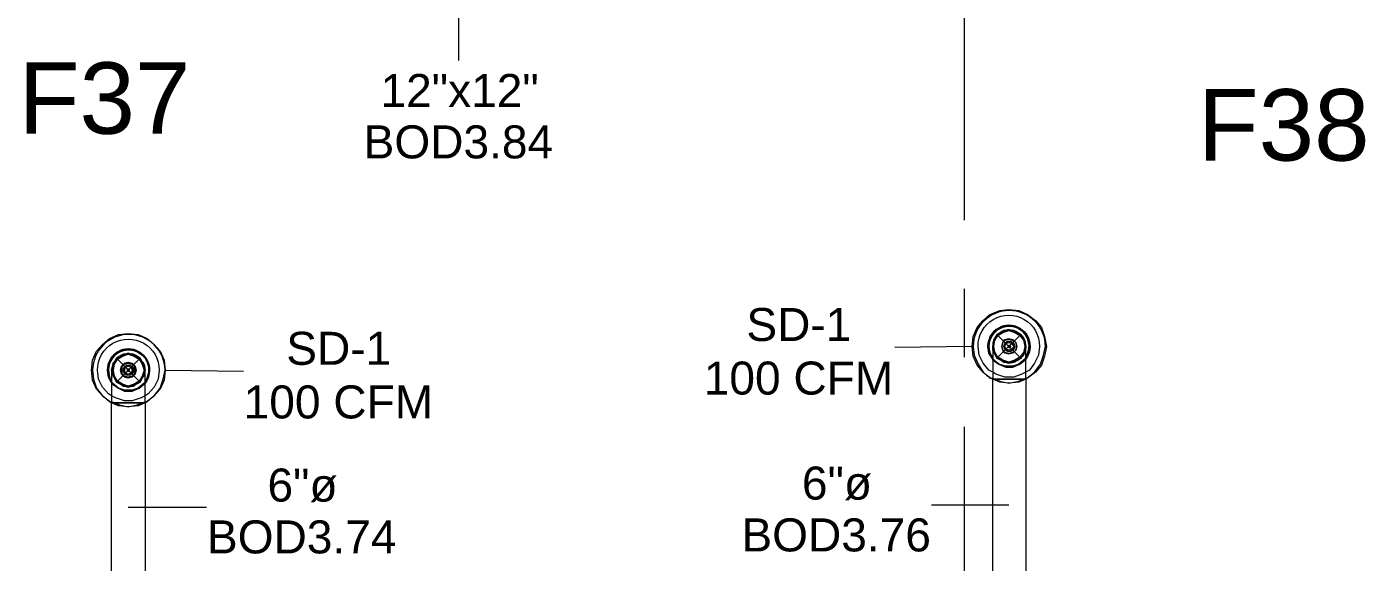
# Model space of a CAD drawing. Header units: metres. Extents: x 39 to 278, y -7 to 151.
# Drawn here: x 81.72 to 87.91, y 12.95 to 15.42 of the extents above; entities that cross this region are included whole.
import ezdxf

# ---------------------------------------------------------------- set-up
doc = ezdxf.new("R2010")
doc.units = ezdxf.units.M
doc.layers.add('HVAC - Ductos', color=5, linetype='Continuous', lineweight=50)
doc.layers.add('PDF_Geometry', color=7, linetype='Continuous', true_color=0xaaaaaa)
doc.layers.add('PDF_Text', color=7, linetype='Continuous')
doc.styles.add('PDF Arial-BoldMT-Identity-H', font='arial.ttf')
doc.styles.add('PDF Helvetica', font='')
doc.styles.get('PDF Helvetica').set_extended_font_data('Helvetica')

msp = doc.modelspace()

# ---------------------------------------------------------------- linework, layer by layer
at = {"layer": 'HVAC - Ductos', "lineweight": 0}
for points in [[(83.7158, 15.6556), (83.7158, 15.266)], [(86.1862, 12.4793), (86.1862, 13.7947), (86.1725, 13.7993), (86.1404, 13.8268), (86.1129, 13.8589), (86.0945, 13.9002), (86.0899, 13.946), (86.0945, 13.9918), (86.1129, 14.0331), (86.1404, 14.0652), (86.1725, 14.0926), (86.2183, 14.111), (86.2596, 14.1156), (86.3054, 14.111), (86.3466, 14.0926), (86.3833, 14.0652), (86.4108, 14.0331), (86.4246, 13.9918), (86.4337, 13.946), (86.4246, 13.9002), (86.4108, 13.8589), (86.3833, 13.8268), (86.3466, 13.7993), (86.3375, 13.7947), (86.3375, 12.4793)], [(82.1116, 12.5023), (82.1116, 13.6847), (82.1024, 13.6893), (82.0703, 13.7168), (82.0428, 13.7489), (82.0245, 13.7902), (82.02, 13.836), (82.0245, 13.8819), (82.0428, 13.9231), (82.0703, 13.9552), (82.1024, 13.9827), (82.1437, 14.001), (82.1895, 14.0056), (82.2354, 14.001), (82.2766, 13.9827), (82.3087, 13.9552), (82.3362, 13.9231), (82.3545, 13.8819), (82.3591, 13.836), (82.3545, 13.7902), (82.3362, 13.7489), (82.3087, 13.7168), (82.2766, 13.6893), (82.2674, 13.6847), (82.2674, 12.5023)], [(86.2045, 14.001), (86.1908, 13.9781), (86.1908, 13.9735), (86.1862, 13.946), (86.1908, 13.9643), (86.1953, 13.9827), (86.2091, 13.9964), (86.2229, 14.0102), (86.2412, 14.0148), (86.2596, 14.0193), (86.2779, 14.0148), (86.2962, 14.0102), (86.3145, 13.9964), (86.3237, 13.9827), (86.3329, 13.9643), (86.3329, 13.946), (86.3329, 13.9277), (86.3237, 13.9093), (86.3145, 13.8956), (86.2962, 13.8819), (86.2779, 13.8727), (86.2596, 13.8727), (86.2412, 13.8727), (86.2229, 13.8819), (86.2412, 13.8727), (86.2596, 13.8681), (86.2825, 13.8727), (86.3008, 13.8819), (86.3145, 13.891), (86.3329, 13.9185), (86.3145, 13.891), (86.2916, 13.8773), (86.2596, 13.8681), (86.2321, 13.8773), (86.2045, 13.891), (86.1953, 13.9093), (86.1862, 13.9277), (86.1862, 13.9368)], [(86.1862, 13.9414), (86.1862, 13.946), (86.1908, 13.9735), (86.2045, 14.001), (86.1953, 13.9827), (86.1862, 13.9643), (86.1862, 13.946), (86.1908, 13.9277), (86.1953, 13.9093), (86.2091, 13.8956), (86.2229, 13.8819), (86.2045, 13.891), (86.1908, 13.9185), (86.1908, 13.9139)], [(86.1908, 13.9781), (86.1908, 13.9735), (86.1908, 13.9781), (86.1953, 13.9827), (86.2045, 14.001), (86.2229, 14.0102), (86.2275, 14.0148), (86.2321, 14.0148), (86.2366, 14.0148), (86.2321, 14.0148), (86.2275, 14.0148)], [(86.1953, 13.9781), (86.2091, 13.9964), (86.2275, 14.0102)], [(86.2871, 14.0148), (86.2596, 14.0193), (86.2366, 14.0148), (86.2596, 14.0239), (86.2871, 14.0148), (86.2916, 14.0148), (86.2596, 14.0239), (86.2412, 14.0193), (86.2229, 14.0102), (86.2045, 14.001), (86.2321, 14.0148), (86.2275, 14.0148), (86.2091, 14.001)], [(86.2321, 14.0148), (86.2596, 14.0239), (86.2779, 14.0193), (86.2962, 14.0102), (86.3145, 14.001), (86.3283, 13.9827), (86.3329, 13.9643), (86.3375, 13.946), (86.3329, 13.9185), (86.3283, 13.9139)], [(86.2321, 14.0148), (86.2412, 14.0193), (86.2596, 14.0239), (86.2825, 14.0193), (86.2871, 14.0148), (86.2916, 14.0148), (86.3008, 14.0102), (86.3145, 14.001), (86.3283, 13.9827), (86.3283, 13.9781), (86.3329, 13.9735), (86.3329, 13.9643), (86.3375, 13.946), (86.3375, 13.9368)], [(86.2871, 14.0148), (86.2916, 14.0148)], [(86.2916, 14.0102), (86.3145, 13.9964), (86.3283, 13.9781), (86.3329, 13.9735), (86.3375, 13.946), (86.3329, 13.9735), (86.3145, 14.001), (86.2916, 14.0148), (86.3145, 14.001), (86.3283, 13.9781)], [(86.0899, 13.946), (85.7325, 13.9414)], [(86.1908, 13.9735), (86.1862, 13.9643), (86.1862, 13.946), (86.1862, 13.9368)], [(86.1908, 13.9231), (86.1862, 13.946), (86.1908, 13.9689)], [(86.1862, 13.946), (86.1862, 13.946)], [(86.1862, 13.946), (86.1908, 13.9185), (86.1862, 13.946)], [(86.1862, 13.946), (86.1862, 13.9414), (86.1862, 13.9231), (86.1862, 13.891), (86.1862, 13.8543), (86.1862, 13.8131), (86.1862, 13.7947), (86.1953, 13.7947), (86.2045, 13.7947), (86.2229, 13.7947), (86.2412, 13.7947), (86.2596, 13.7947), (86.2779, 13.7947), (86.2962, 13.7947), (86.3145, 13.7947), (86.3283, 13.7947), (86.3329, 13.7947), (86.3375, 13.7947), (86.3375, 13.836), (86.3375, 13.8773), (86.3375, 13.9093), (86.3375, 13.9323), (86.3375, 13.946)], [(86.3375, 13.9368), (86.3329, 13.9277), (86.3283, 13.9093), (86.3145, 13.891), (86.2916, 13.8773), (86.2871, 13.8727)], [(86.3283, 13.9781), (86.3329, 13.9735)], [(86.3283, 13.9689), (86.3329, 13.946), (86.3283, 13.9231)], [(86.3329, 13.9185), (86.3375, 13.946), (86.3375, 13.9414)], [(86.3375, 13.946), (86.3375, 13.946)], [(82.1208, 13.8085), (82.1345, 13.781), (82.162, 13.7673), (82.1895, 13.7581), (82.162, 13.7673), (82.1345, 13.781), (82.1208, 13.8085), (82.1116, 13.836), (82.1162, 13.8543), (82.1208, 13.8727)], [(82.1208, 13.8635), (82.1162, 13.8543), (82.1116, 13.836), (82.1162, 13.8314)], [(82.1208, 13.8681), (82.1208, 13.8635), (82.1208, 13.8681), (82.1254, 13.8727), (82.1345, 13.891), (82.1528, 13.9002), (82.1574, 13.9048), (82.162, 13.9048), (82.1712, 13.9093), (82.1895, 13.9139), (82.2078, 13.9093), (82.217, 13.9048), (82.2216, 13.9048)], [(82.1254, 13.8727), (82.1345, 13.891), (82.1528, 13.9002), (82.1712, 13.9093), (82.1895, 13.9139), (82.2078, 13.9093), (82.2262, 13.9002), (82.2445, 13.891), (82.2537, 13.8727)], [(82.1254, 13.8681), (82.1391, 13.8864), (82.1574, 13.9002)], [(82.1574, 13.9048), (82.162, 13.9048)], [(82.2628, 13.8635), (82.2674, 13.836), (82.2582, 13.8635), (82.2582, 13.8681), (82.2445, 13.891), (82.2216, 13.9048), (82.217, 13.9048), (82.1895, 13.9093), (82.1666, 13.9048)], [(82.2582, 13.8635), (82.2445, 13.891), (82.217, 13.9048)], [(82.217, 13.9048), (82.2216, 13.9048), (82.2262, 13.9002), (82.2445, 13.891), (82.2537, 13.8727), (82.2582, 13.8681), (82.2582, 13.8635), (82.2628, 13.8635), (82.2582, 13.8635), (82.2582, 13.8681)], [(82.2216, 13.9002), (82.2399, 13.8864), (82.2537, 13.8681)], [(82.2582, 13.8727), (82.2628, 13.8543), (82.2674, 13.836), (82.2628, 13.8314)], [(82.2674, 13.8314), (82.2674, 13.836), (82.2628, 13.8543), (82.2582, 13.8635)], [(86.1908, 13.9185), (86.1908, 13.9185)], [(86.1908, 13.9185), (86.2045, 13.891), (86.2321, 13.8773), (86.2596, 13.8681), (86.2916, 13.8773)], [(86.2275, 13.8819), (86.2091, 13.8956), (86.1953, 13.9139)], [(86.2366, 13.8727), (86.2321, 13.8773), (86.2275, 13.8773)], [(86.2871, 13.8773), (86.2596, 13.8727), (86.2366, 13.8773)], [(86.3237, 13.9139), (86.3145, 13.8956), (86.2916, 13.8819)], [(86.2916, 13.8773), (86.2916, 13.8773)], [(86.3329, 13.9185), (86.3329, 13.9185)], [(82.1208, 13.8039), (82.1208, 13.8085), (82.1116, 13.836), (82.1162, 13.8314), (82.1162, 13.8176), (82.1254, 13.7993), (82.1345, 13.781), (82.1528, 13.7719), (82.1712, 13.7627), (82.1895, 13.7581), (82.2078, 13.7627), (82.2262, 13.7719), (82.2445, 13.781), (82.2537, 13.7993), (82.2628, 13.8176), (82.2674, 13.8314)], [(82.1116, 13.836), (82.1116, 13.836)], [(82.1116, 13.836), (82.1116, 13.8314), (82.1116, 13.8131), (82.1116, 13.781), (82.1116, 13.7443), (82.1116, 13.7031), (82.1116, 13.6847), (82.1162, 13.6847), (82.1254, 13.6847), (82.1345, 13.6847), (82.1528, 13.6847), (82.1712, 13.6847), (82.1895, 13.6847), (82.2078, 13.6847), (82.2262, 13.6847), (82.2445, 13.6847), (82.2537, 13.6847), (82.2628, 13.6847), (82.2674, 13.6847), (82.2674, 13.726), (82.2674, 13.7673), (82.2674, 13.7993), (82.2674, 13.8222), (82.2674, 13.836)], [(82.1208, 13.8131), (82.1162, 13.836), (82.1208, 13.8589)], [(82.1208, 13.8085), (82.1208, 13.8085)], [(82.1574, 13.7719), (82.1391, 13.7856), (82.1254, 13.8039)], [(82.217, 13.7673), (82.2445, 13.781), (82.2582, 13.8085), (82.2445, 13.781), (82.217, 13.7673), (82.1895, 13.7581), (82.217, 13.7673), (82.1895, 13.7627), (82.1666, 13.7673)], [(82.2537, 13.8039), (82.2399, 13.7856), (82.2216, 13.7719)], [(82.2582, 13.8589), (82.2628, 13.836), (82.2582, 13.8131)], [(82.2674, 13.836), (82.2582, 13.8085), (82.2674, 13.836)], [(82.2628, 13.8085), (82.2582, 13.8085), (82.2582, 13.8039)], [(82.2674, 13.6893), (82.272, 13.6893), (82.3087, 13.7168), (82.3362, 13.7535), (82.3499, 13.7947), (82.3591, 13.836), (82.7212, 13.8314)], [(86.3375, 13.8268), (86.3191, 13.8176), (86.2825, 13.8039), (86.2412, 13.8039), (86.1999, 13.8176), (86.1862, 13.8268)], [(86.1862, 13.7993), (86.2183, 13.7856), (86.2596, 13.7765), (86.3054, 13.7856), (86.3375, 13.7993)], [(82.162, 13.7627), (82.162, 13.7673), (82.1574, 13.7673)], [(82.2216, 13.7673), (82.217, 13.7673), (82.217, 13.7627)], [(86.3375, 13.7947), (86.3054, 13.781), (86.2596, 13.7765), (86.2183, 13.781), (86.1862, 13.7947)], [(86.3375, 13.7947), (86.3329, 13.7947), (86.3283, 13.7947), (86.3145, 13.7947), (86.2962, 13.7947), (86.2779, 13.7947), (86.2596, 13.7947), (86.2412, 13.7947), (86.2229, 13.7947), (86.2045, 13.7947), (86.1953, 13.7947), (86.1862, 13.7947)], [(82.2674, 13.7168), (82.2491, 13.7077), (82.2078, 13.6939), (82.1712, 13.6939), (82.13, 13.7077), (82.1116, 13.7168)], [(82.2674, 13.6847), (82.2354, 13.671), (82.1895, 13.6664), (82.1437, 13.671), (82.1116, 13.6847)], [(82.2674, 13.6847), (82.2628, 13.6847), (82.2537, 13.6847), (82.2445, 13.6847), (82.2262, 13.6847), (82.2078, 13.6847), (82.1895, 13.6847), (82.1712, 13.6847), (82.1528, 13.6847), (82.1345, 13.6847), (82.1254, 13.6847), (82.1162, 13.6847), (82.1116, 13.6847)], [(82.1162, 13.6893), (82.1482, 13.6756), (82.1895, 13.6664), (82.2308, 13.6756), (82.2674, 13.6893)], [(82.1895, 13.2035), (82.5516, 13.2035)], [(86.2596, 13.2127), (85.9021, 13.2127)]]:
    msp.add_lwpolyline(points, dxfattribs=at)
for points in [[(86.3375, 13.7993), (86.3421, 13.7993), (86.3787, 13.8268), (86.4062, 13.8635), (86.42, 13.9048), (86.4292, 13.946, 0.986188), (86.0945, 13.946), (86.0991, 13.9048), (86.1175, 13.8635), (86.1404, 13.8268), (86.1771, 13.7993), (86.1862, 13.7993)], [(86.1862, 13.8268), (86.1679, 13.836), (86.1404, 13.8681), (86.1221, 13.9048), (86.1175, 13.946, -1.013326), (86.4016, 13.946), (86.3971, 13.9048), (86.3787, 13.8681), (86.3558, 13.836), (86.3375, 13.8268)], [(82.3591, 13.836, 0.986563), (82.0245, 13.836), (82.0291, 13.7947), (82.0428, 13.7535), (82.0703, 13.7168), (82.107, 13.6893), (82.1116, 13.6893)], [(82.1116, 13.7168), (82.0978, 13.726), (82.0703, 13.7581), (82.052, 13.7947), (82.0474, 13.836, -1.008592), (82.3316, 13.836), (82.327, 13.7947), (82.3087, 13.7581), (82.2812, 13.726), (82.2674, 13.7168)]]:
    msp.add_lwpolyline(points, format="xyb", dxfattribs=at)
for points in [[(86.3558, 13.946, 1.010586), (86.1633, 13.946, -1.405169), (86.3375, 13.8864), (86.3512, 13.9139), (86.3558, 13.946), (86.3466, 13.9139), (86.3375, 13.8956, 1.35318), (86.1679, 13.946), (86.1725, 13.9139), (86.1862, 13.891, -1.369178)], [(82.2858, 13.836, 1.018637), (82.0932, 13.836, -1.40496), (82.2674, 13.7765), (82.2812, 13.8039), (82.2858, 13.836), (82.2766, 13.8039), (82.2674, 13.781, 1.369189), (82.0978, 13.836), (82.1024, 13.8039), (82.1116, 13.781, -1.34079)]]:
    msp.add_lwpolyline(points, format="xyb", close=True, dxfattribs=at)
for points in [[(86.3283, 13.9185), (86.31, 13.8956), (86.2871, 13.8819), (86.2596, 13.8727), (86.2321, 13.8819), (86.2091, 13.8956), (86.1953, 13.9185), (86.1908, 13.946), (86.1953, 13.9735), (86.2091, 13.9964), (86.2321, 14.0102), (86.2596, 14.0193), (86.2871, 14.0102), (86.31, 13.9964), (86.3283, 13.9735), (86.3329, 13.946)], [(86.1633, 13.946), (86.1679, 13.9139), (86.1862, 13.8864), (86.1679, 13.9139)], [(86.2321, 13.9643), (86.2275, 13.946), (86.2321, 13.9643), (86.2412, 13.9781), (86.2596, 13.9827), (86.2779, 13.9781), (86.2916, 13.9643), (86.2962, 13.946), (86.2916, 13.9643), (86.2779, 13.9735), (86.2596, 13.9781), (86.2412, 13.9735)], [(86.2916, 13.9277), (86.2962, 13.946), (86.2916, 13.9277), (86.2779, 13.9139), (86.2596, 13.9093), (86.2412, 13.9139), (86.2321, 13.9277), (86.2275, 13.946), (86.2321, 13.9277), (86.2412, 13.9185), (86.2596, 13.9139), (86.2779, 13.9185)], [(86.2412, 13.9598), (86.2366, 13.946), (86.2412, 13.9598), (86.2504, 13.9689), (86.2687, 13.9689), (86.2825, 13.9598), (86.2871, 13.946), (86.2825, 13.9598), (86.2687, 13.9689), (86.255, 13.9689)], [(86.2825, 13.9323), (86.2871, 13.946), (86.2825, 13.9323), (86.2687, 13.9231), (86.2504, 13.9231), (86.2412, 13.9323), (86.2366, 13.946), (86.2412, 13.9323), (86.255, 13.9231), (86.2687, 13.9231)], [(86.2733, 13.9323), (86.2596, 13.9277), (86.2458, 13.9323), (86.2412, 13.946), (86.2458, 13.9598), (86.2596, 13.9643), (86.2733, 13.9598), (86.2825, 13.946)], [(86.2641, 13.9506), (86.2596, 13.9506), (86.255, 13.946), (86.2596, 13.9506), (86.2641, 13.9506), (86.2687, 13.946), (86.2641, 13.9414), (86.2596, 13.9414), (86.255, 13.946), (86.2596, 13.9414), (86.2641, 13.9414), (86.2641, 13.946)], [(82.1895, 13.9139), (82.217, 13.9048), (82.1895, 13.9139), (82.162, 13.9048), (82.1574, 13.9048), (82.1345, 13.891), (82.1208, 13.8681), (82.1208, 13.8635), (82.1116, 13.836), (82.1208, 13.8635), (82.1345, 13.891), (82.162, 13.9048)], [(82.2628, 13.8176), (82.2537, 13.7993), (82.2399, 13.7856), (82.2262, 13.7719), (82.2078, 13.7627), (82.1895, 13.7627), (82.1712, 13.7627), (82.1528, 13.7719), (82.1391, 13.7856), (82.1254, 13.7993), (82.1208, 13.8176), (82.1162, 13.836), (82.1208, 13.8543), (82.1254, 13.8727), (82.1391, 13.8864), (82.1528, 13.9002), (82.1712, 13.9048), (82.1895, 13.9093), (82.2078, 13.9048), (82.2262, 13.9002), (82.2399, 13.8864), (82.2537, 13.8727), (82.2628, 13.8543), (82.2628, 13.836)], [(82.2537, 13.8085), (82.2399, 13.7856), (82.217, 13.7719), (82.1895, 13.7627), (82.162, 13.7719), (82.1391, 13.7856), (82.1254, 13.8085), (82.1208, 13.836), (82.1254, 13.8635), (82.1391, 13.8864), (82.162, 13.9002), (82.1895, 13.9093), (82.217, 13.9002), (82.2399, 13.8864), (82.2537, 13.8635), (82.2628, 13.836)], [(82.2216, 13.8176), (82.2078, 13.8039), (82.1895, 13.7993), (82.1712, 13.8039), (82.1574, 13.8176), (82.1528, 13.836), (82.1574, 13.8543), (82.1712, 13.8681), (82.1895, 13.8727), (82.2078, 13.8681), (82.2216, 13.8543), (82.2262, 13.836)], [(82.217, 13.8176), (82.2078, 13.8085), (82.1895, 13.8039), (82.1712, 13.8085), (82.162, 13.8176), (82.1574, 13.836), (82.162, 13.8543), (82.1712, 13.8635), (82.1895, 13.8681), (82.2078, 13.8635), (82.217, 13.8543), (82.2216, 13.836)], [(86.2779, 13.8498), (86.2458, 13.8498), (86.2137, 13.8635), (86.1862, 13.8819), (86.1862, 13.8864), (86.2137, 13.8635), (86.2458, 13.8543), (86.2779, 13.8543), (86.3054, 13.8635), (86.3329, 13.8864), (86.3375, 13.8956), (86.3329, 13.8864), (86.3054, 13.8635), (86.2779, 13.8543), (86.2458, 13.8543), (86.2137, 13.8635), (86.1862, 13.8864), (86.1862, 13.891), (86.1862, 13.8864), (86.1862, 13.8819), (86.2137, 13.8635), (86.2458, 13.8498), (86.2779, 13.8498), (86.31, 13.8635), (86.3329, 13.8819), (86.3375, 13.8864), (86.3329, 13.8819), (86.31, 13.8635)], [(82.0932, 13.836), (82.0978, 13.8039), (82.1116, 13.7765), (82.0978, 13.8039)], [(82.2124, 13.8222), (82.1987, 13.8131), (82.1804, 13.8131), (82.1712, 13.8222), (82.162, 13.836), (82.1712, 13.8498), (82.1804, 13.8589), (82.1987, 13.8589), (82.2124, 13.8498), (82.217, 13.836)], [(82.2078, 13.8222), (82.1987, 13.8131), (82.1804, 13.8131), (82.1712, 13.8222), (82.1666, 13.836), (82.1712, 13.8498), (82.1804, 13.8589), (82.1987, 13.8589), (82.2078, 13.8498), (82.2124, 13.836)], [(82.2032, 13.8222), (82.1895, 13.8176), (82.1758, 13.8222), (82.1712, 13.836), (82.1758, 13.8498), (82.1895, 13.8543), (82.2032, 13.8498), (82.2078, 13.836)], [(82.185, 13.8406), (82.185, 13.836), (82.185, 13.8406), (82.1941, 13.8406), (82.1941, 13.836), (82.1941, 13.8406)], [(82.1941, 13.8314), (82.1941, 13.836), (82.1941, 13.8314), (82.185, 13.8314), (82.185, 13.836), (82.185, 13.8314)], [(82.1162, 13.7765), (82.1437, 13.7535), (82.1712, 13.7443), (82.2078, 13.7443), (82.2354, 13.7535), (82.2628, 13.7765), (82.2674, 13.781), (82.2628, 13.7765), (82.2354, 13.7535), (82.2078, 13.7443), (82.1712, 13.7443), (82.1437, 13.7535), (82.1162, 13.7765), (82.1116, 13.781)], [(82.2628, 13.7719), (82.2399, 13.7535), (82.2078, 13.7397), (82.1712, 13.7397), (82.1437, 13.7535), (82.1162, 13.7719), (82.1116, 13.7765), (82.1162, 13.7719), (82.1437, 13.7535), (82.1712, 13.7397), (82.2078, 13.7397), (82.2399, 13.7535), (82.2628, 13.7719), (82.2674, 13.7765)]]:
    msp.add_lwpolyline(points, close=True, dxfattribs=at)
at = {"layer": 'PDF_Geometry', "lineweight": 0}
for points in [[(86.0533, 15.7977), (86.0533, 14.5281)], [(86.0533, 14.2118), (86.0533, 13.8956)], [(86.0533, 13.5747), (86.0533, 12.3051)]]:
    msp.add_lwpolyline(points, dxfattribs=at)
at = {"layer": 'PDF_Geometry', "color": 8, "lineweight": 0, "true_color": 0x808080}
for points in [[(86.3237, 13.9918), (86.2825, 14.0193), (86.2366, 14.0193), (86.1999, 13.9918), (86.1862, 13.946), (86.1999, 13.9002), (86.2366, 13.8727), (86.2825, 13.8727), (86.3237, 13.9002), (86.3375, 13.946)], [(82.2491, 13.8819), (82.2124, 13.9093), (82.1666, 13.9093), (82.13, 13.8819), (82.1116, 13.836), (82.13, 13.7902), (82.1666, 13.7627), (82.2124, 13.7627), (82.2491, 13.7902), (82.2674, 13.836)]]:
    msp.add_lwpolyline(points, close=True, dxfattribs=at)
for points in [[(86.2045, 14.001), (86.3145, 13.891)], [(86.3145, 14.001), (86.2045, 13.891)], [(82.1345, 13.891), (82.2445, 13.781)], [(82.2445, 13.891), (82.1345, 13.781)]]:
    msp.add_lwpolyline(points, dxfattribs=at)

# ---------------------------------------------------------------- texts
at = {"layer": 'PDF_Text', "color": 232, "lineweight": 70, "true_color": 0xe91e64, "char_height": 0.33001, "attachment_point": 4, "style": 'PDF Arial-BoldMT-Identity-H'}
for s, insert in [('F37', (81.6822, 15.0901)), ('F38', (87.1328, 14.9664))]:
    msp.add_mtext(s, dxfattribs=dict(at, insert=insert))
at = {"layer": 'PDF_Text', "lineweight": 0, "char_height": 0.15247, "attachment_point": 4, "style": 'PDF Helvetica'}
for s, insert in [('12"x12"', (83.3552, 15.1275)), ('BOD3.84', (83.2772, 14.8891)), ('SD-1', (85.0465, 14.0458)), ('SD-1', (82.9197, 13.9358)), ('100 CFM', (84.8494, 13.7983)), ('100 CFM', (82.7226, 13.6882)), ('6"ø', (82.8327, 13.3032)), ('6"ø', (85.3032, 13.3124)), ('BOD3.74', (82.5531, 13.0649)), ('BOD3.76', (85.0236, 13.0741))]:
    msp.add_mtext(s, dxfattribs=dict(at, insert=insert))

doc.saveas('drawing.dxf')
